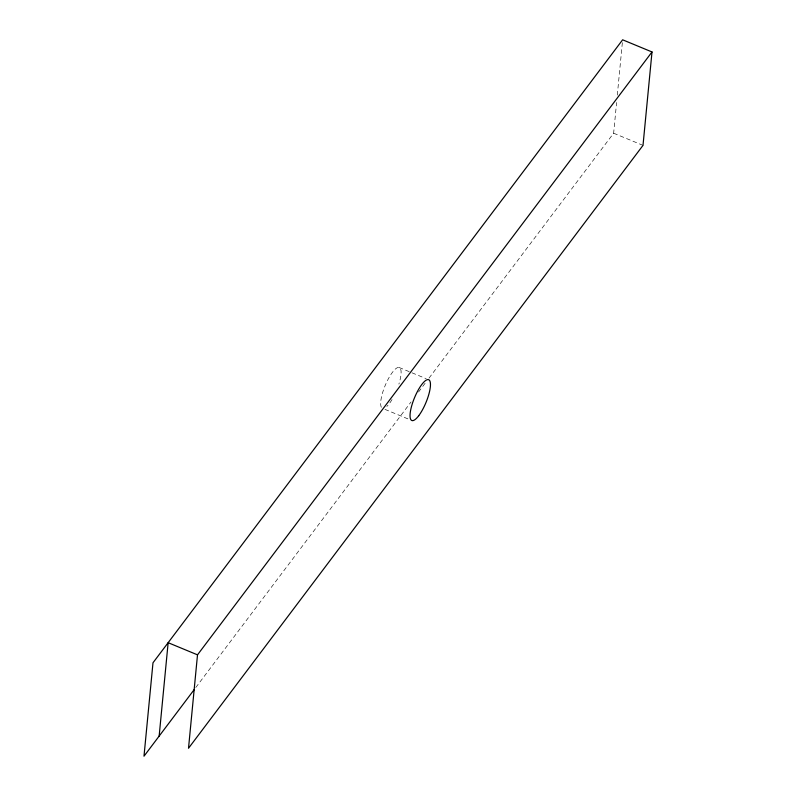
<?xml version="1.0" encoding="UTF-8"?>
<svg xmlns="http://www.w3.org/2000/svg" width="796" height="796" viewBox="0 0 796 796"><rect width="100%" height="100%" fill="white"/><g stroke="black" fill="none" stroke-linecap="round" stroke-linejoin="round"><path stroke-width="0.6" stroke-dasharray="3.98 2.98" d="M429.004 378.14L613.636 133.211L616.601 102.485M617.308 95.112L622.392 42.258M195.776 687.515L411.064 401.93M418.537 392.02L425.263 383.095M613.636 133.211L643.009 145.369M399.095 367.473L426.198 378.687M384.946 409.373L409.801 419.651M381.393 407.343A22.079 6.209 -67.5 0 1 392.388 372.379A22.079 6.209 -67.5 0 1 398.886 384.13M392.06 399.522A22.079 6.209 -67.5 0 1 386.826 406.457"/><path stroke-width="1.19" d="M159.15 736.101L168.145 642.69L197.507 654.849L188.513 748.26L643.009 145.369L652.004 51.959L622.631 39.8L152.991 662.789L143.996 756.2L194.284 689.495M197.507 654.849L652.004 51.959M418.756 415.671A22.079 6.209 -67.5 0 0 429.75 380.717A22.079 6.209 -67.5 0 0 412.258 403.93A22.079 6.209 -67.5 0 0 418.756 415.671"/></g></svg>
